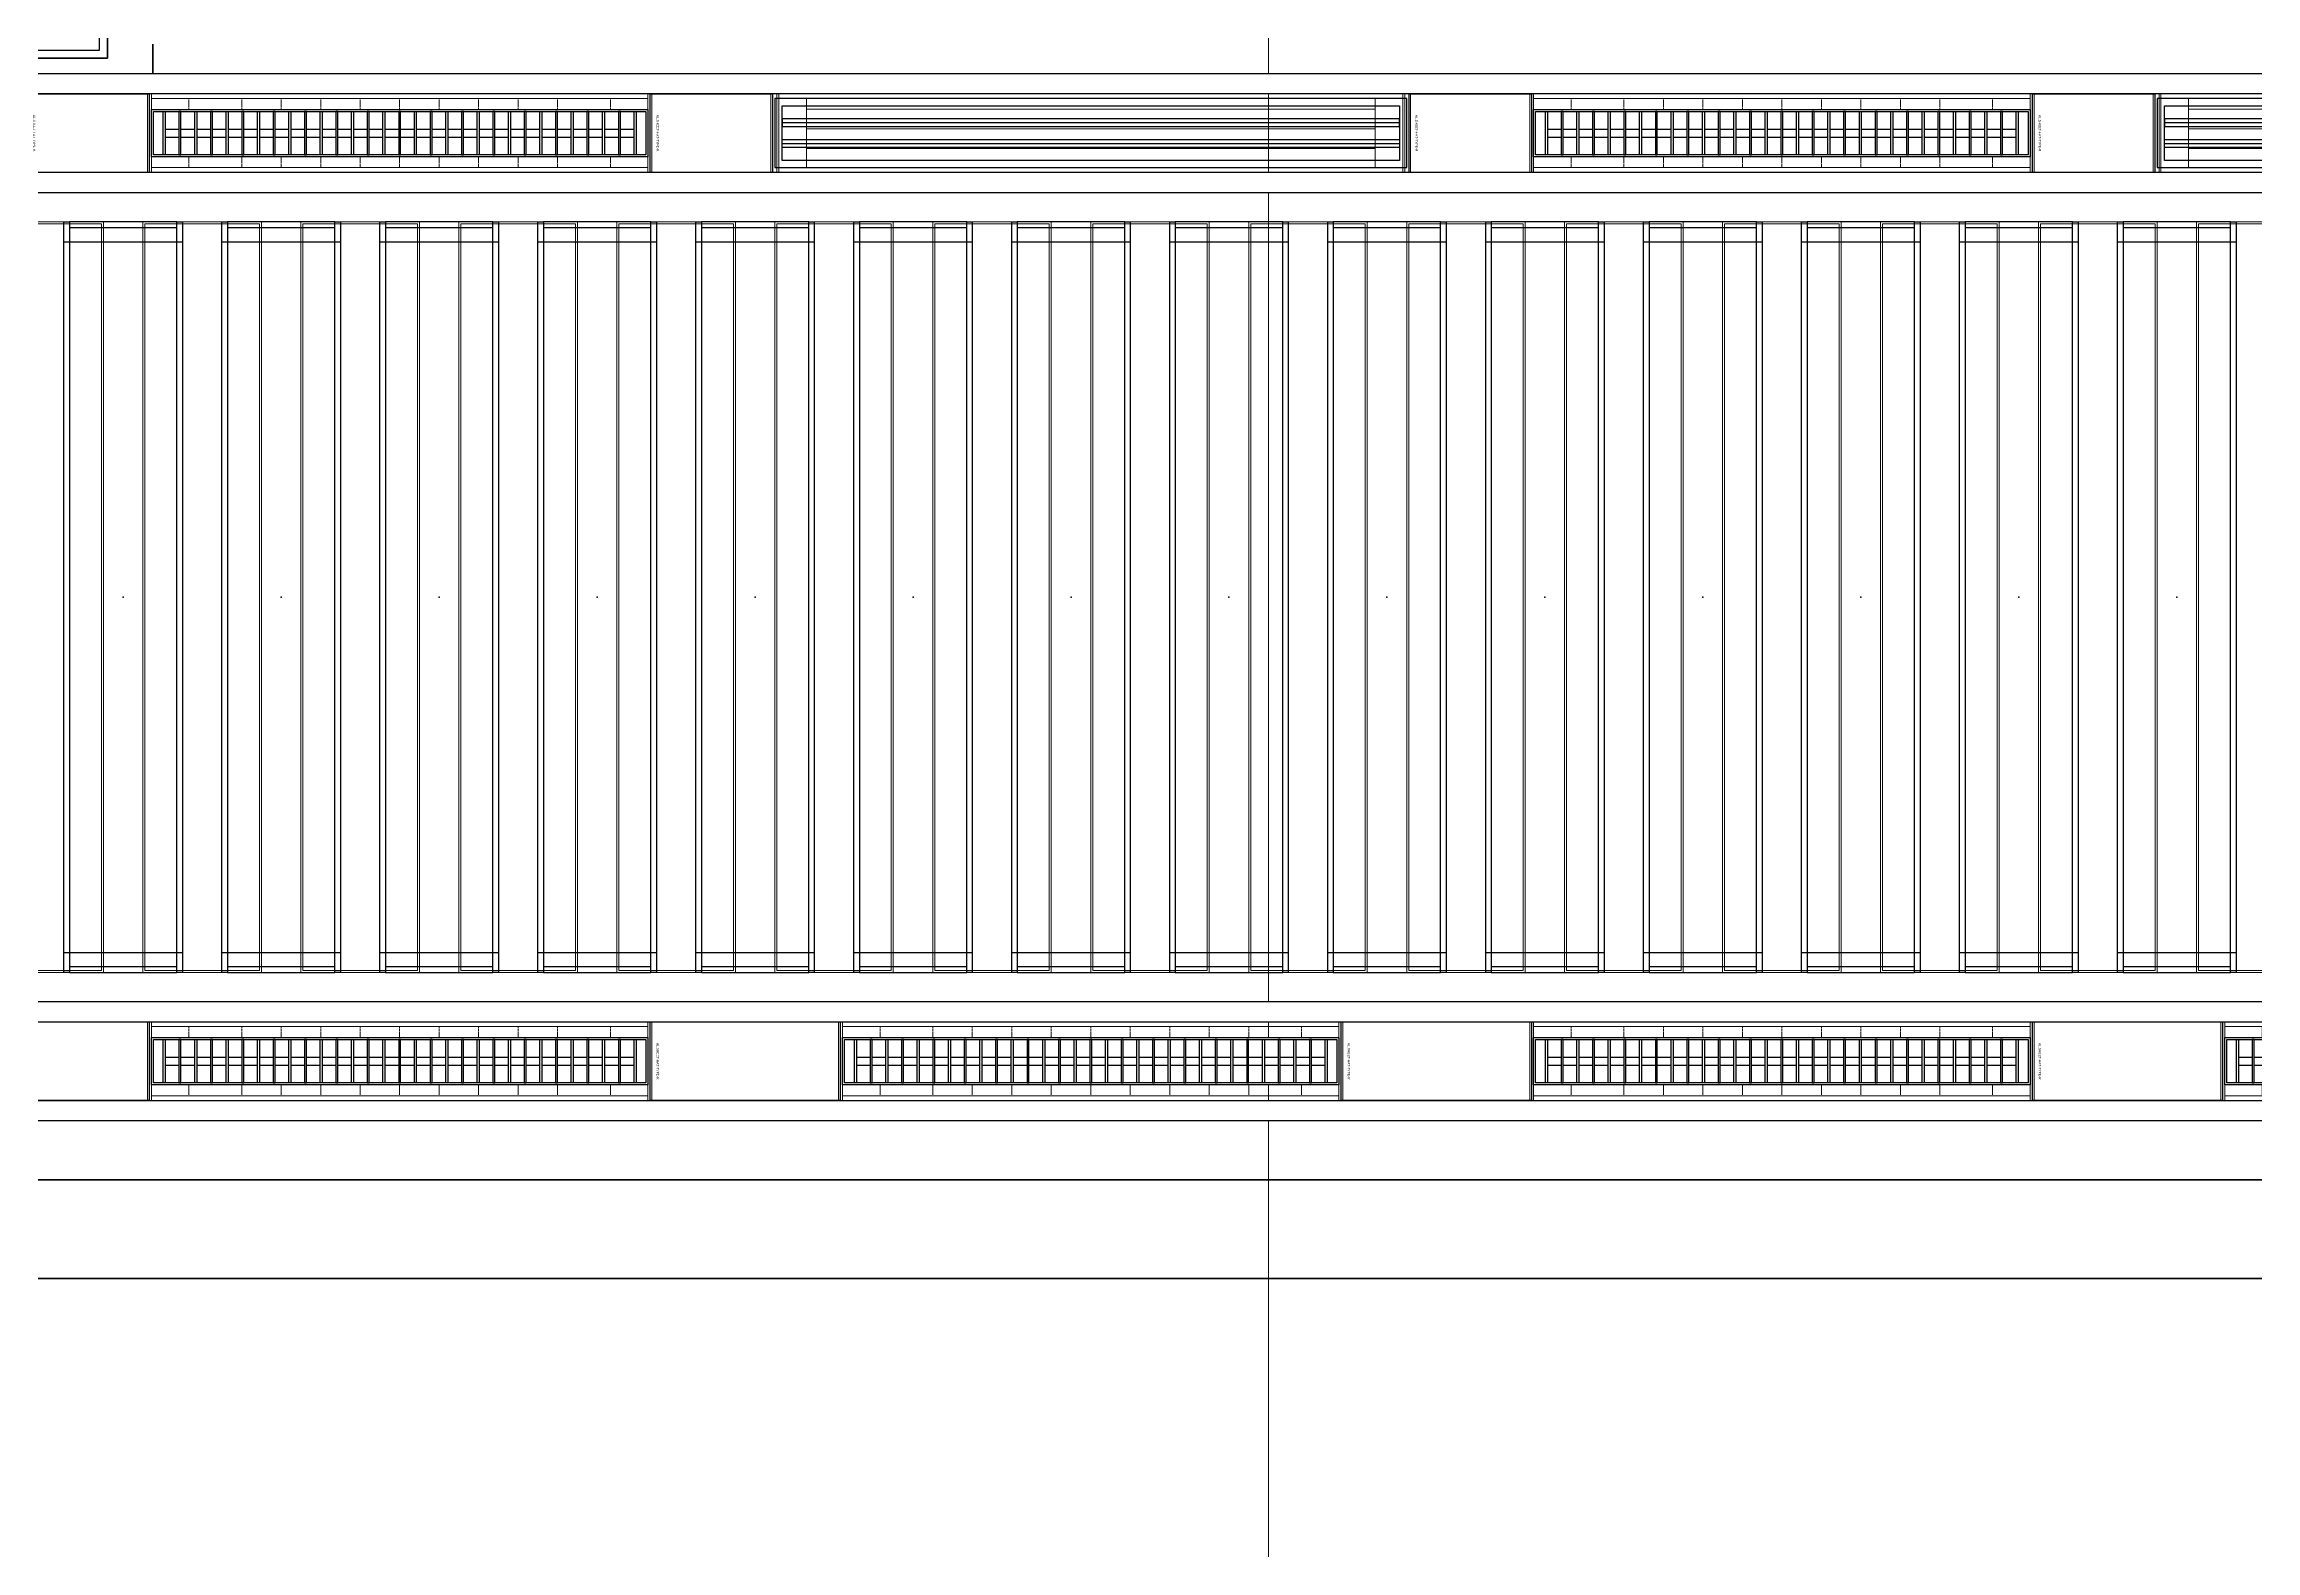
# Model space of a CAD drawing. Header units: millimetres. Extents: x 813027 to 1148939, y -931049 to -10.
# Drawn here: x 962740 to 968340, y -115575 to -111760 of the extents above; entities that cross this region are included whole.
import ezdxf
from ezdxf.enums import TextEntityAlignment as Align

# ---------------------------------------------------------------- set-up
doc = ezdxf.new("R2010")
doc.units = ezdxf.units.MM
doc.linetypes.add('DPA_Grid _ Level 500', pattern=[5.5, 2.75, -0.75, 1.25, -0.75])
doc.linetypes.add('DPA_Hidden 50', pattern=[3, 2, -1])
for name, color, linetype in [('000 - WIPEOUT', 250, 'Continuous'), ('001 - ASCESSORIES', 1, 'Continuous'), ('A04_TUBE SERIES', 2, 'Continuous'), ('A11_ALU.SOLID SHEET', 7, 'Continuous')]:
    doc.layers.add(name, color=color, linetype=linetype)
for name, color, linetype, lineweight in [('A-GLAZ-CURT', 2, 'Continuous', 9), ('I-WALL', 5, 'Continuous', 25), ('I-WALL-E', 2, 'Continuous', 25), ('S-GRID', 251, 'Continuous', 9), ('WALL-E', 2, 'Continuous', 25)]:
    doc.layers.add(name, color=color, linetype=linetype, lineweight=lineweight)

# ---------------------------------------------------------------- blocks, each defined once
blk = doc.blocks.new('DPA_CP_Metal Ceiling Panel - Vertical Panel with Gap-13988918-4160 - LOWER PLATFORM LEVEL - REFLECTED CEILING GENERAL PLAN')
at = {"layer": 'A-GLAZ-CURT'}
for p, q in [((994596.3, -114111.8), (994596.3, -112211.8)), ((994596.3, -112211.8), (994896.3, -112211.8)), ((994596.3, -114111.8), (994596.3, -112211.8)), ((994596.3, -112211.8), (994896.3, -112211.8)), ((994896.3, -112211.8), (994596.3, -112211.8)), ((994596.3, -112211.8), (994596.3, -114111.8)), ((994896.3, -112211.8), (994596.3, -112211.8)), ((994596.3, -112211.8), (994596.3, -114111.8)), ((994596.3, -114111.8), (994596.3, -112211.8)), ((994596.3, -112211.8), (994896.3, -112211.8)), ((994601.3, -114106.8), (994601.3, -112216.8)), ((994601.3, -112216.8), (994891.3, -112216.8)), ((994891.3, -112216.8), (994891.3, -114106.8)), ((994896.3, -114111.8), (994896.3, -112211.8)), ((994896.3, -112211.8), (994896.3, -114111.8)), ((994896.3, -114111.8), (994896.3, -112211.8)), ((994896.3, -114111.8), (994896.3, -112211.8)), ((994896.3, -112211.8), (994896.3, -114111.8)), ((994596.3, -114111.8), (994896.3, -114111.8)), ((994896.3, -114111.8), (994596.3, -114111.8)), ((994596.3, -114111.8), (994896.3, -114111.8)), ((994596.3, -114111.8), (994896.3, -114111.8)), ((994896.3, -114111.8), (994596.3, -114111.8)), ((994601.3, -114106.8), (994891.3, -114106.8))]:
    blk.add_line(p, q, dxfattribs=at)
blk = doc.blocks.new('DPA_CP_Metal Ceiling Panel - Horizontal with Gap-20306943-4160 - LOWER PLATFORM LEVEL - REFLECTED CEILING GENERAL PLAN')
at = {"layer": 'A-GLAZ-CURT'}
for p, q in [((910029.8, -114474.3), (910029.8, -114199.3)), ((910029.8, -114199.3), (910512.8, -114199.3)), ((910029.8, -114474.3), (910029.8, -114199.3)), ((910029.8, -114199.3), (910512.8, -114199.3)), ((910512.8, -114199.3), (910029.8, -114199.3)), ((910029.8, -114199.3), (910029.8, -114474.3)), ((910512.8, -114199.3), (910029.8, -114199.3)), ((910029.8, -114199.3), (910029.8, -114474.3)), ((910029.8, -114474.3), (910029.8, -114199.3)), ((910029.8, -114199.3), (910512.8, -114199.3)), ((910034.8, -114469.3), (910034.8, -114204.3)), ((910034.8, -114204.3), (910507.8, -114204.3)), ((910507.8, -114204.3), (910507.8, -114469.3)), ((910512.8, -114474.3), (910512.8, -114199.3)), ((910512.8, -114199.3), (910512.8, -114474.3)), ((910512.8, -114474.3), (910512.8, -114199.3)), ((910512.8, -114474.3), (910512.8, -114199.3)), ((910512.8, -114199.3), (910512.8, -114474.3)), ((910029.8, -114474.3), (910512.8, -114474.3)), ((910512.8, -114474.3), (910029.8, -114474.3)), ((910029.8, -114474.3), (910512.8, -114474.3)), ((910029.8, -114474.3), (910512.8, -114474.3)), ((910512.8, -114474.3), (910029.8, -114474.3)), ((910034.8, -114469.3), (910507.8, -114469.3))]:
    blk.add_line(p, q, dxfattribs=at)
blk = doc.blocks.new('DPA_CP_Metal Ceiling Luminaire1 - Linear Luminaire 2-14739897-4160 - LOWER PLATFORM LEVEL - REFLECTED CEILING GENERAL PLAN')
at = {"layer": 'A-GLAZ-CURT'}
for p, q in [((901767.8, -114474.3), (901767.8, -114199.3)), ((901767.8, -114199.3), (903024.8, -114199.3)), ((901767.8, -114199.3), (901767.8, -114474.3)), ((903024.8, -114199.3), (901767.8, -114199.3)), ((901767.8, -114199.3), (903024.8, -114199.3)), ((903024.8, -114199.3), (903024.8, -114474.3)), ((903024.8, -114474.3), (903024.8, -114199.3)), ((901767.8, -114249.3), (901767.8, -114474.3)), ((901767.8, -114249.3), (903024.8, -114249.3)), ((903024.8, -114249.3), (903024.8, -114474.3)), ((901767.8, -114424.3), (903024.8, -114424.3)), ((903024.8, -114474.3), (901767.8, -114474.3)), ((903024.8, -114474.3), (901767.8, -114474.3)), ((901767.8, -114474.3), (903024.8, -114474.3))]:
    blk.add_line(p, q, dxfattribs=at)
at = {"layer": 'A-GLAZ-CURT', "linetype": 'DPA_Hidden 50'}
for p, q in [((901862.8, -114249.3), (901862.8, -114424.3)), ((901996.3, -114249.3), (901996.3, -114424.3)), ((902096.3, -114249.3), (902096.3, -114424.3)), ((902196.3, -114249.3), (902196.3, -114424.3)), ((902296.3, -114249.3), (902296.3, -114424.3)), ((902396.3, -114249.3), (902396.3, -114424.3)), ((902496.3, -114249.3), (902496.3, -114424.3)), ((902596.3, -114249.3), (902596.3, -114424.3)), ((902696.3, -114249.3), (902696.3, -114424.3)), ((902796.3, -114249.3), (902796.3, -114424.3)), ((902929.8, -114249.3), (902929.8, -114424.3))]:
    blk.add_line(p, q, dxfattribs=at)
blk = doc.blocks.new('DPA_CP_Metal Ceiling Panel - Horizontal with Gap-20308794-4160 - LOWER PLATFORM LEVEL - REFLECTED CEILING GENERAL PLAN')
at = {"layer": 'A-GLAZ-CURT'}
for p, q in [((910201.3, -109924.3), (910201.3, -109649.3)), ((910201.3, -109649.3), (910512.8, -109649.3)), ((910201.3, -109924.3), (910201.3, -109649.3)), ((910201.3, -109649.3), (910512.8, -109649.3)), ((910512.8, -109649.3), (910201.3, -109649.3)), ((910201.3, -109649.3), (910201.3, -109924.3)), ((910512.8, -109649.3), (910201.3, -109649.3)), ((910201.3, -109649.3), (910201.3, -109924.3)), ((910201.3, -109924.3), (910201.3, -109649.3)), ((910201.3, -109649.3), (910512.8, -109649.3)), ((910206.3, -109919.3), (910206.3, -109654.3)), ((910206.3, -109654.3), (910507.8, -109654.3)), ((910507.8, -109654.3), (910507.8, -109919.3)), ((910512.8, -109924.3), (910512.8, -109649.3)), ((910512.8, -109649.3), (910512.8, -109924.3)), ((910512.8, -109924.3), (910512.8, -109649.3)), ((910512.8, -109924.3), (910512.8, -109649.3)), ((910512.8, -109649.3), (910512.8, -109924.3)), ((910201.3, -109924.3), (910512.8, -109924.3)), ((910512.8, -109924.3), (910201.3, -109924.3)), ((910201.3, -109924.3), (910512.8, -109924.3)), ((910201.3, -109924.3), (910512.8, -109924.3)), ((910512.8, -109924.3), (910201.3, -109924.3)), ((910206.3, -109919.3), (910507.8, -109919.3))]:
    blk.add_line(p, q, dxfattribs=at)
blk = doc.blocks.new('DPA_CP_Metal Ceiling Air Supply - Linear Diffuser Air Supply-14762131-4160 - LOWER PLATFORM LEVEL - REFLECTED CEILING GENERAL PLAN')
at = {"layer": 'A-GLAZ-CURT'}
h = blk.add_hatch(dxfattribs=at)
h.set_pattern_fill('FP_13', color=256, style=0, pattern_type=2)
h.set_pattern_definition([(180, (909396.33, -109824.28), (6e-15, 50), [])])
h.paths.add_polyline_path([(908676.3, -109874.3), (910116.3, -109874.3), (910116.3, -109699.3), (908676.3, -109699.3)])
for p, q in [((908601.3, -109924.3), (908601.3, -109649.3)), ((908601.3, -109649.3), (910191.3, -109649.3)), ((908601.3, -109924.3), (908601.3, -109649.3)), ((908601.3, -109649.3), (910191.3, -109649.3)), ((910191.3, -109649.3), (908601.3, -109649.3)), ((908601.3, -109649.3), (908601.3, -109924.3)), ((910191.3, -109649.3), (908601.3, -109649.3)), ((908601.3, -109649.3), (908601.3, -109924.3)), ((908601.3, -109924.3), (908601.3, -109649.3)), ((908601.3, -109649.3), (910191.3, -109649.3)), ((908606.3, -109919.3), (908606.3, -109654.3)), ((908606.3, -109654.3), (910186.3, -109654.3)), ((910116.3, -109699.3), (908676.3, -109699.3)), ((908676.3, -109699.3), (908676.3, -109874.3)), ((908676.3, -109874.3), (908676.3, -109699.3)), ((908676.3, -109699.3), (910116.3, -109699.3)), ((908676.3, -109874.3), (908676.3, -109699.3)), ((908676.3, -109699.3), (910116.3, -109699.3)), ((910116.3, -109699.3), (908676.3, -109699.3)), ((908676.3, -109699.3), (908676.3, -109874.3)), ((910116.3, -109874.3), (910116.3, -109699.3)), ((910116.3, -109699.3), (910116.3, -109874.3)), ((910116.3, -109699.3), (910116.3, -109874.3)), ((910116.3, -109874.3), (910116.3, -109699.3)), ((910186.3, -109654.3), (910186.3, -109919.3)), ((910191.3, -109924.3), (910191.3, -109649.3)), ((910191.3, -109649.3), (910191.3, -109924.3)), ((910191.3, -109924.3), (910191.3, -109649.3)), ((910191.3, -109924.3), (910191.3, -109649.3)), ((910191.3, -109649.3), (910191.3, -109924.3)), ((908601.3, -109924.3), (910191.3, -109924.3)), ((910191.3, -109924.3), (908601.3, -109924.3)), ((908601.3, -109924.3), (910191.3, -109924.3)), ((908601.3, -109924.3), (910191.3, -109924.3)), ((910191.3, -109924.3), (908601.3, -109924.3)), ((908606.3, -109919.3), (910186.3, -109919.3)), ((908676.3, -109874.3), (910116.3, -109874.3)), ((910116.3, -109874.3), (908676.3, -109874.3)), ((910116.3, -109874.3), (908676.3, -109874.3)), ((908676.3, -109874.3), (910116.3, -109874.3))]:
    blk.add_line(p, q, dxfattribs=at)
blk = doc.blocks.new('C-2-PP21-AR-4160-01-B_20250829-084021_EXCL')
at = {"layer": 'A-GLAZ-CURT'}
for name, p in [('DPA_CP_Metal Ceiling Panel - Horizontal with Gap-20308794-4160 - LOWER PLATFORM LEVEL - REFLECTED CEILING GENERAL PLAN', (-994596.3, 103141.8)), ('DPA_CP_Metal Ceiling Luminaire1 - Linear Luminaire 2-14739897-4160 - LOWER PLATFORM LEVEL - REFLECTED CEILING GENERAL PLAN', (-985846.3, 107691.8)), ('DPA_CP_Metal Ceiling Panel - Horizontal with Gap-20308794-4160 - LOWER PLATFORM LEVEL - REFLECTED CEILING GENERAL PLAN', (-993017.8, 103141.8)), ('DPA_CP_Metal Ceiling Air Supply - Linear Diffuser Air Supply-14762131-4160 - LOWER PLATFORM LEVEL - REFLECTED CEILING GENERAL PLAN', (-991096.3, 103141.8)), ('DPA_CP_Metal Ceiling Panel - Horizontal with Gap-20308794-4160 - LOWER PLATFORM LEVEL - REFLECTED CEILING GENERAL PLAN', (-991096.3, 103141.8)), ('DPA_CP_Metal Ceiling Luminaire1 - Linear Luminaire 2-14739897-4160 - LOWER PLATFORM LEVEL - REFLECTED CEILING GENERAL PLAN', (-982346.3, 107691.8)), ('DPA_CP_Metal Ceiling Panel - Horizontal with Gap-20308794-4160 - LOWER PLATFORM LEVEL - REFLECTED CEILING GENERAL PLAN', (-989517.8, 103141.8)), ('DPA_CP_Metal Ceiling Air Supply - Linear Diffuser Air Supply-14762131-4160 - LOWER PLATFORM LEVEL - REFLECTED CEILING GENERAL PLAN', (-987596.3, 103141.8)), ('DPA_CP_Metal Ceiling Panel - Vertical Panel with Gap-13988918-4160 - LOWER PLATFORM LEVEL - REFLECTED CEILING GENERAL PLAN', (-1079096.3, 105341.8)), ('DPA_CP_Metal Ceiling Panel - Vertical Panel with Gap-13988918-4160 - LOWER PLATFORM LEVEL - REFLECTED CEILING GENERAL PLAN', (-1078696.3, 105341.8)), ('DPA_CP_Metal Ceiling Panel - Vertical Panel with Gap-13988918-4160 - LOWER PLATFORM LEVEL - REFLECTED CEILING GENERAL PLAN', (-1078296.3, 105341.8)), ('DPA_CP_Metal Ceiling Panel - Vertical Panel with Gap-13988918-4160 - LOWER PLATFORM LEVEL - REFLECTED CEILING GENERAL PLAN', (-1077896.3, 105341.8)), ('DPA_CP_Metal Ceiling Panel - Vertical Panel with Gap-13988918-4160 - LOWER PLATFORM LEVEL - REFLECTED CEILING GENERAL PLAN', (-1077496.3, 105341.8)), ('DPA_CP_Metal Ceiling Panel - Vertical Panel with Gap-13988918-4160 - LOWER PLATFORM LEVEL - REFLECTED CEILING GENERAL PLAN', (-1077096.3, 105341.8)), ('DPA_CP_Metal Ceiling Panel - Vertical Panel with Gap-13988918-4160 - LOWER PLATFORM LEVEL - REFLECTED CEILING GENERAL PLAN', (-1076696.3, 105341.8)), ('DPA_CP_Metal Ceiling Panel - Vertical Panel with Gap-13988918-4160 - LOWER PLATFORM LEVEL - REFLECTED CEILING GENERAL PLAN', (-1076296.3, 105341.8)), ('DPA_CP_Metal Ceiling Panel - Vertical Panel with Gap-13988918-4160 - LOWER PLATFORM LEVEL - REFLECTED CEILING GENERAL PLAN', (-1075896.3, 105341.8)), ('DPA_CP_Metal Ceiling Panel - Vertical Panel with Gap-13988918-4160 - LOWER PLATFORM LEVEL - REFLECTED CEILING GENERAL PLAN', (-1075496.3, 105341.8)), ('DPA_CP_Metal Ceiling Panel - Vertical Panel with Gap-13988918-4160 - LOWER PLATFORM LEVEL - REFLECTED CEILING GENERAL PLAN', (-1075096.3, 105341.8)), ('DPA_CP_Metal Ceiling Panel - Vertical Panel with Gap-13988918-4160 - LOWER PLATFORM LEVEL - REFLECTED CEILING GENERAL PLAN', (-1074696.3, 105341.8)), ('DPA_CP_Metal Ceiling Panel - Vertical Panel with Gap-13988918-4160 - LOWER PLATFORM LEVEL - REFLECTED CEILING GENERAL PLAN', (-1074296.3, 105341.8)), ('DPA_CP_Metal Ceiling Panel - Vertical Panel with Gap-13988918-4160 - LOWER PLATFORM LEVEL - REFLECTED CEILING GENERAL PLAN', (-1073896.3, 105341.8)), ('DPA_CP_Metal Ceiling Panel - Vertical Panel with Gap-13988918-4160 - LOWER PLATFORM LEVEL - REFLECTED CEILING GENERAL PLAN', (-1073496.3, 105341.8)), ('DPA_CP_Metal Ceiling Panel - Horizontal with Gap-20306943-4160 - LOWER PLATFORM LEVEL - REFLECTED CEILING GENERAL PLAN', (-994596.3, 105341.8)), ('DPA_CP_Metal Ceiling Luminaire1 - Linear Luminaire 2-14739897-4160 - LOWER PLATFORM LEVEL - REFLECTED CEILING GENERAL PLAN', (-985846.3, 105341.8)), ('DPA_CP_Metal Ceiling Panel - Horizontal with Gap-20306943-4160 - LOWER PLATFORM LEVEL - REFLECTED CEILING GENERAL PLAN', (-992846.3, 105341.8)), ('DPA_CP_Metal Ceiling Luminaire1 - Linear Luminaire 2-14739897-4160 - LOWER PLATFORM LEVEL - REFLECTED CEILING GENERAL PLAN', (-984096.3, 105341.8)), ('DPA_CP_Metal Ceiling Panel - Horizontal with Gap-20306943-4160 - LOWER PLATFORM LEVEL - REFLECTED CEILING GENERAL PLAN', (-991096.3, 105341.8)), ('DPA_CP_Metal Ceiling Luminaire1 - Linear Luminaire 2-14739897-4160 - LOWER PLATFORM LEVEL - REFLECTED CEILING GENERAL PLAN', (-982346.3, 105341.8)), ('DPA_CP_Metal Ceiling Panel - Horizontal with Gap-20306943-4160 - LOWER PLATFORM LEVEL - REFLECTED CEILING GENERAL PLAN', (-989346.3, 105341.8)), ('DPA_CP_Metal Ceiling Luminaire1 - Linear Luminaire 2-14739897-4160 - LOWER PLATFORM LEVEL - REFLECTED CEILING GENERAL PLAN', (-980596.3, 105341.8))]:
    blk.add_blockref(name, p, dxfattribs=at)
blk = doc.blocks.new('*U493')
at = {"layer": 'A11_ALU.SOLID SHEET', "color": 0}
blk.add_lwpolyline([(483, -98.8), (483, 98.8), (0, 98.8), (0, -98.8)], close=True, dxfattribs=at)
at = {"layer": 'Defpoints', "color": 250}
blk.add_point((0, 0), dxfattribs=at)
blk.add_text('AL.SHEET-HAT-TYPE-R', height=6, rotation=270, dxfattribs=at).set_placement((15, 0), align=Align.BOTTOM_CENTER)
blk = doc.blocks.new('*U485')
at = {"color": 1}
blk.add_wipeout([(628.5, -60), (-628.5, -60), (-628.5, 60), (628.5, 60)], dxfattribs=at).dxf.layer = '000 - WIPEOUT'
at = {"layer": '001 - ASCESSORIES', "color": 0}
blk.add_lwpolyline([(628.5, -60), (-628.5, -60), (-628.5, 60), (628.5, 60)], close=True, dxfattribs=at)
at = {"layer": '001 - ASCESSORIES'}
for points in [[(623.5, -55), (-623.5, -55), (-623.5, 55), (623.5, 55)], [(-593.5, -55), (-598.5, -55), (-598.5, 55), (-593.5, 55)], [(-558.8, -55), (-553.8, -55), (-553.8, 55), (-558.8, 55)], [(-514, -55), (-519, -55), (-519, 55), (-514, 55)], [(-479.3, -55), (-474.3, -55), (-474.3, 55), (-479.3, 55)], [(-434.6, -55), (-439.6, -55), (-439.6, 55), (-434.6, 55)], [(-399.8, -55), (-394.8, -55), (-394.8, 55), (-399.8, 55)], [(-355.1, -55), (-360.1, -55), (-360.1, 55), (-355.1, 55)], [(-320.4, -55), (-315.4, -55), (-315.4, 55), (-320.4, 55)], [(-275.6, -55), (-280.6, -55), (-280.6, 55), (-275.6, 55)], [(-240.9, -55), (-235.9, -55), (-235.9, 55), (-240.9, 55)], [(-196.2, -55), (-201.2, -55), (-201.2, 55), (-196.2, 55)], [(-161.4, -55), (-156.4, -55), (-156.4, 55), (-161.4, 55)], [(-116.7, -55), (-121.7, -55), (-121.7, 55), (-116.7, 55)], [(-82, -55), (-77, -55), (-77, 55), (-82, 55)], [(-37.2, -55), (-42.2, -55), (-42.2, 55), (-37.2, 55)], [(-2.5, -55), (2.5, -55), (2.5, 55), (-2.5, 55)], [(42.2, -55), (37.2, -55), (37.2, 55), (42.2, 55)], [(77, -55), (82, -55), (82, 55), (77, 55)], [(121.7, -55), (116.7, -55), (116.7, 55), (121.7, 55)], [(156.4, -55), (161.4, -55), (161.4, 55), (156.4, 55)], [(201.2, -55), (196.2, -55), (196.2, 55), (201.2, 55)], [(235.9, -55), (240.9, -55), (240.9, 55), (235.9, 55)], [(280.6, -55), (275.6, -55), (275.6, 55), (280.6, 55)], [(315.4, -55), (320.4, -55), (320.4, 55), (315.4, 55)], [(360.1, -55), (355.1, -55), (355.1, 55), (360.1, 55)], [(394.8, -55), (399.8, -55), (399.8, 55), (394.8, 55)], [(439.6, -55), (434.6, -55), (434.6, 55), (439.6, 55)], [(474.3, -55), (479.3, -55), (479.3, 55), (474.3, 55)], [(519, -55), (514, -55), (514, 55), (519, 55)], [(553.8, -55), (558.8, -55), (558.8, 55), (553.8, 55)], [(598.5, -55), (593.5, -55), (593.5, 55), (598.5, 55)]]:
    blk.add_lwpolyline(points, close=True, dxfattribs=at)
for points in [[(-593.5, 10), (-558.8, 10)], [(-553.8, 10), (-519, 10)], [(-514, 10), (-479.3, 10)], [(-474.3, 10), (-439.6, 10)], [(-434.6, 10), (-399.8, 10)], [(-394.8, 10), (-360.1, 10)], [(-355.1, 10), (-320.4, 10)], [(-315.4, 10), (-280.6, 10)], [(-275.6, 10), (-240.9, 10)], [(-235.9, 10), (-201.2, 10)], [(-196.2, 10), (-161.4, 10)], [(-156.4, 10), (-121.7, 10)], [(-116.7, 10), (-82, 10)], [(-77, 10), (-42.2, 10)], [(-37.2, 10), (-2.5, 10)], [(2.5, 10), (37.2, 10)], [(42.2, 10), (77, 10)], [(82, 10), (116.7, 10)], [(121.7, 10), (156.4, 10)], [(161.4, 10), (196.2, 10)], [(201.2, 10), (235.9, 10)], [(240.9, 10), (275.6, 10)], [(280.6, 10), (315.4, 10)], [(320.4, 10), (355.1, 10)], [(360.1, 10), (394.8, 10)], [(399.8, 10), (434.6, 10)], [(439.6, 10), (474.3, 10)], [(479.3, 10), (514, 10)], [(519, 10), (553.8, 10)], [(558.8, 10), (593.5, 10)], [(-593.5, -10), (-558.8, -10)], [(-553.8, -10), (-519, -10)], [(-514, -10), (-479.3, -10)], [(-474.3, -10), (-439.6, -10)], [(-434.6, -10), (-399.8, -10)], [(-394.8, -10), (-360.1, -10)], [(-355.1, -10), (-320.4, -10)], [(-315.4, -10), (-280.6, -10)], [(-275.6, -10), (-240.9, -10)], [(-235.9, -10), (-201.2, -10)], [(-196.2, -10), (-161.4, -10)], [(-156.4, -10), (-121.7, -10)], [(-116.7, -10), (-82, -10)], [(-77, -10), (-42.2, -10)], [(-37.2, -10), (-2.5, -10)], [(2.5, -10), (37.2, -10)], [(42.2, -10), (77, -10)], [(82, -10), (116.7, -10)], [(121.7, -10), (156.4, -10)], [(161.4, -10), (196.2, -10)], [(201.2, -10), (235.9, -10)], [(240.9, -10), (275.6, -10)], [(280.6, -10), (315.4, -10)], [(320.4, -10), (355.1, -10)], [(360.1, -10), (394.8, -10)], [(399.8, -10), (434.6, -10)], [(439.6, -10), (474.3, -10)], [(479.3, -10), (514, -10)], [(519, -10), (553.8, -10)], [(558.8, -10), (593.5, -10)]]:
    blk.add_lwpolyline(points, dxfattribs=at)
blk = doc.blocks.new('*U495')
blk.add_attdef('EXTR.OVL-LENGTH_', (-25, -59.1), '', height=5)
blk.add_wipeout([(-25, 0), (25, 0), (25, 134900), (-25, 134900)]).dxf.layer = '000 - WIPEOUT'
at = {"layer": 'A04_TUBE SERIES', "color": 0}
blk.add_lwpolyline([(-25, 0), (25, 0), (25, 134900), (-25, 134900)], close=True, dxfattribs=at)
blk = doc.blocks.new('*U488')
at = {"layer": 'A11_ALU.SOLID SHEET', "color": 0}
blk.add_lwpolyline([(311.5, -98.8), (311.5, 98.8), (0, 98.8), (0, -98.8)], close=True, dxfattribs=at)
at = {"layer": 'Defpoints', "color": 250}
blk.add_point((0, 0), dxfattribs=at)
blk.add_text('AL.SHEET-HAT-TYPE-R', height=6, rotation=270, dxfattribs=at).set_placement((15, 0), align=Align.BOTTOM_CENTER)
blk = doc.blocks.new('*U484')
at = {"layer": '001 - ASCESSORIES', "color": 0, "linetype": 'ByBlock'}
blk.add_lwpolyline([(800, 87.5), (-800, 87.5), (-800, -87.5), (800, -87.5)], close=True, dxfattribs=at)
at = {"layer": '001 - ASCESSORIES', "linetype": 'ByBlock'}
for points in [[(-781.5, 69), (781.5, 69), (781.5, -69), (-781.5, -69)], [(781.5, 36.3), (-781.5, 36.3), (-781.5, 16.3), (781.5, 16.3)], [(-781.5, -16.3), (781.5, -16.3), (781.5, -36.3), (-781.5, -36.3)]]:
    blk.add_lwpolyline(points, close=True, dxfattribs=at)
for points in [[(781.5, 26.3), (-781.5, 26.3)], [(-781.5, -26.3), (781.5, -26.3)]]:
    blk.add_lwpolyline(points, dxfattribs=at)
blk = doc.blocks.new('*U492')
blk.add_attdef('EXTR.OVL-LENGTH_', (-25, -59.1), '', height=5)
blk.add_wipeout([(-25, 0), (25, 0), (25, 134900), (-25, 134900)]).dxf.layer = '000 - WIPEOUT'
at = {"layer": 'A04_TUBE SERIES', "color": 0}
blk.add_lwpolyline([(-25, 0), (25, 0), (25, 134900), (-25, 134900)], close=True, dxfattribs=at)
blk = doc.blocks.new('*U515')
for p, q in [((-900.3, -2950), (-900.3, -2650)), ((900, -2650), (900, -2950)), ((-900.3, -3350), (-900.3, -3050)), ((900, -3050), (900, -3350)), ((-900.3, -3750), (-900.3, -3450)), ((900, -3450), (900, -3750)), ((-900.3, -4150), (-900.3, -3850)), ((900, -3850), (900, -4150)), ((-900.3, -4550), (-900.3, -4250)), ((900, -4250), (900, -4550)), ((-900.3, -4950), (-900.3, -4650)), ((900, -4650), (900, -4950)), ((-900.3, -5350), (-900.3, -5050)), ((900, -5050), (900, -5350)), ((-900.3, -5750), (-900.3, -5450)), ((900, -5450), (900, -5750)), ((-900.3, -6150), (-900.3, -5850)), ((900, -5850), (900, -6150)), ((-900.3, -6550), (-900.3, -6250)), ((900, -6250), (900, -6550)), ((-900.3, -6950), (-900.3, -6650)), ((900, -6650), (900, -6950)), ((-900.3, -7350), (-900.3, -7050)), ((900, -7050), (900, -7350)), ((-900.3, -7750), (-900.3, -7450)), ((900, -7450), (900, -7750)), ((-900.3, -8150), (-900.3, -7850)), ((900, -7850), (900, -8150))]:
    blk.add_line(p, q)
for p in [(0, -2800), (0, -3200), (0, -3600), (0, -4000), (0, -4400), (0, -4800), (0, -5200), (0, -5600), (0, -6000), (0, -6400), (0, -6800), (0, -7200), (0, -7600), (0, -8000)]:
    blk.add_point(p)
at = {"layer": 'A11_ALU.SOLID SHEET', "color": 0}
for points in [[(-950, -2650), (950, -2650), (950, -2664), (-950, -2664)], [(-950, -2936), (-936, -2936), (-936, -2664), (-950, -2664)], [(950, -2664), (936, -2664), (936, -2936), (950, -2936)], [(-950, -2936), (950, -2936), (950, -2950), (-950, -2950)], [(-950, -3050), (950, -3050), (950, -3064), (-950, -3064)], [(-950, -3336), (-936, -3336), (-936, -3064), (-950, -3064)], [(950, -3064), (936, -3064), (936, -3336), (950, -3336)], [(-950, -3336), (950, -3336), (950, -3350), (-950, -3350)], [(-950, -3450), (950, -3450), (950, -3464), (-950, -3464)], [(-950, -3736), (-936, -3736), (-936, -3464), (-950, -3464)], [(950, -3464), (936, -3464), (936, -3736), (950, -3736)], [(-950, -3736), (950, -3736), (950, -3750), (-950, -3750)], [(-950, -3850), (950, -3850), (950, -3864), (-950, -3864)], [(-950, -4136), (-936, -4136), (-936, -3864), (-950, -3864)], [(950, -3864), (936, -3864), (936, -4136), (950, -4136)], [(-950, -4136), (950, -4136), (950, -4150), (-950, -4150)], [(-950, -4250), (950, -4250), (950, -4264), (-950, -4264)], [(-950, -4536), (-936, -4536), (-936, -4264), (-950, -4264)], [(950, -4264), (936, -4264), (936, -4536), (950, -4536)], [(-950, -4536), (950, -4536), (950, -4550), (-950, -4550)], [(-950, -4650), (950, -4650), (950, -4664), (-950, -4664)], [(-950, -4936), (-936, -4936), (-936, -4664), (-950, -4664)], [(950, -4664), (936, -4664), (936, -4936), (950, -4936)], [(-950, -4936), (950, -4936), (950, -4950), (-950, -4950)], [(-950, -5050), (950, -5050), (950, -5064), (-950, -5064)], [(-950, -5336), (-936, -5336), (-936, -5064), (-950, -5064)], [(950, -5064), (936, -5064), (936, -5336), (950, -5336)], [(-950, -5336), (950, -5336), (950, -5350), (-950, -5350)], [(-950, -5450), (950, -5450), (950, -5464), (-950, -5464)], [(-950, -5736), (-936, -5736), (-936, -5464), (-950, -5464)], [(950, -5464), (936, -5464), (936, -5736), (950, -5736)], [(-950, -5736), (950, -5736), (950, -5750), (-950, -5750)], [(-950, -5850), (950, -5850), (950, -5864), (-950, -5864)], [(-950, -6136), (-936, -6136), (-936, -5864), (-950, -5864)], [(950, -5864), (936, -5864), (936, -6136), (950, -6136)], [(-950, -6136), (950, -6136), (950, -6150), (-950, -6150)], [(-950, -6250), (950, -6250), (950, -6264), (-950, -6264)], [(-950, -6536), (-936, -6536), (-936, -6264), (-950, -6264)], [(950, -6264), (936, -6264), (936, -6536), (950, -6536)], [(-950, -6536), (950, -6536), (950, -6550), (-950, -6550)], [(-950, -6650), (950, -6650), (950, -6664), (-950, -6664)], [(-950, -6936), (-936, -6936), (-936, -6664), (-950, -6664)], [(950, -6664), (936, -6664), (936, -6936), (950, -6936)], [(-950, -6936), (950, -6936), (950, -6950), (-950, -6950)], [(-950, -7050), (950, -7050), (950, -7064), (-950, -7064)], [(-950, -7336), (-936, -7336), (-936, -7064), (-950, -7064)], [(950, -7064), (936, -7064), (936, -7336), (950, -7336)], [(-950, -7336), (950, -7336), (950, -7350), (-950, -7350)], [(-950, -7450), (950, -7450), (950, -7464), (-950, -7464)], [(-950, -7736), (-936, -7736), (-936, -7464), (-950, -7464)], [(950, -7464), (936, -7464), (936, -7736), (950, -7736)], [(-950, -7736), (950, -7736), (950, -7750), (-950, -7750)], [(-950, -7850), (950, -7850), (950, -7864), (-950, -7864)], [(-950, -8136), (-936, -8136), (-936, -7864), (-950, -7864)], [(950, -7864), (936, -7864), (936, -8136), (950, -8136)], [(-950, -8136), (950, -8136), (950, -8150), (-950, -8150)]]:
    blk.add_lwpolyline(points, close=True, dxfattribs=at)
blk = doc.blocks.new('C-2-PP21-AR-4160-01-B_20250829-084416_NEWCL')
blk.add_lwpolyline([(-117350, -5345), (-113350, -5345), (-113350, -5347), (-96550, -5347), (-96550, -2450), (-92235, -2450), (-92235, -6455), (-84190, -6455), (-84190, -5820), (-81330, -5820), (-81330, -5345), (-56900, -5345), (-56900, -6455), (-41740, -6455), (-41740, -2500), (-29350, -2500), (-29350, -5482), (-19750, -5482), (-19750, -5480), (-19400, -5480), (-19400, -7995), (-19350, -7995), (-19350, -9295), (-154550, -9295)])
for name, p in [('*U488', (-82816.5, -6645)), ('*U484', (-81700, -6645)), ('*U484', (-78200, -6645)), ('*U493', (-84566.5, -8995))]:
    blk.add_blockref(name, p)
at = {"rotation": 90}
blk.add_blockref('*U515', (-86950, -7820), dxfattribs=at)
for p in [(-83450, -6645), (-79950, -6645), (-83450, -8995), (-78200, -8995)]:
    blk.add_blockref('*U485', p)
for name, p in [('*U488', (-84395, -6645)), ('*U488', (-80895, -6645)), ('*U488', (-79316.5, -6645)), ('*U493', (-79316.5, -8995))]:
    blk.add_blockref(name, p)
at = {"rotation": 270}
for p in [(-154400, -6520), (-154400, -6770)]:
    blk.add_blockref('*U492', p, dxfattribs=at)
blk.add_blockref('*U485', (-79950, -8995))
blk.add_blockref('*U493', (-81066.5, -8995))
blk.add_blockref('*U485', (-81700, -8995))
blk.add_blockref('*U493', (-82816.5, -8995))
for p in [(-154400, -8870), (-154400, -9120)]:
    blk.add_blockref('*U495', p, dxfattribs=at)

msp = doc.modelspace()

# ---------------------------------------------------------------- linework, layer by layer
at = {"layer": 'I-WALL'}
for p, q in [((962880, -111775), (962880, -111160)), ((962900, -111160), (962900, -111795)), ((954875, -111775), (962880, -111775)), ((962880, -111795), (954855, -111795)), ((962900, -111795), (962880, -111795))]:
    msp.add_line(p, q, dxfattribs=at)
at = {"layer": 'I-WALL-E'}
for p, q in [((963015, -111760), (963015, -111847.5)), ((963015, -111847.5), (963015, -111760))]:
    msp.add_line(p, q, dxfattribs=at)
at = {"layer": 'S-GRID', "linetype": 'DPA_Grid _ Level 500'}
msp.add_line((965840, -191381.7), (965840, -15135.4), dxfattribs=at)
at = {"layer": 'WALL-E'}
for p, q in [((1027740, -114635), (892540, -114635)), ((892540, -114635), (1027740, -114635)), ((1027990, -114885), (892290, -114885)), ((892290, -114885), (1027990, -114885))]:
    msp.add_line(p, q, dxfattribs=at)

# ---------------------------------------------------------------- block references
msp.add_blockref('C-2-PP21-AR-4160-01-B_20250829-084021_EXCL', (1047090, -105340))

# ---------------------------------------------------------------- next in the draw order: block references
msp.add_blockref('C-2-PP21-AR-4160-01-B_20250829-084416_NEWCL', (1047090, -105340))

doc.saveas('drawing.dxf')
